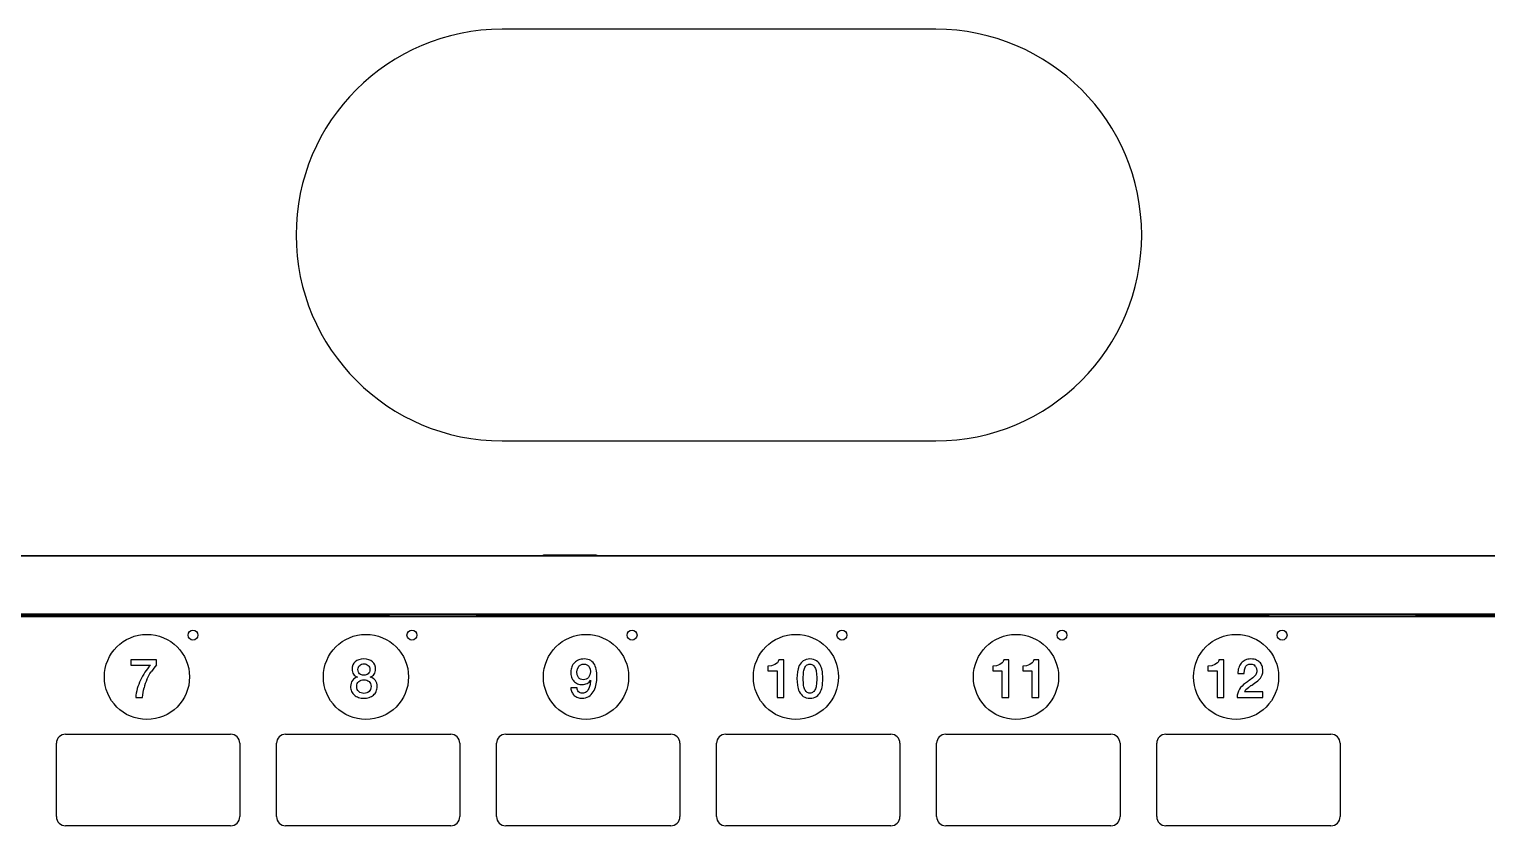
# Model space of a CAD drawing. Header units: millimetres. Extents: x -1589 to 88627, y 12943 to 76663.
# Drawn here: x 39589 to 40599, y 51439 to 51991 of the extents above; entities that cross this region are included whole.
import ezdxf

# ---------------------------------------------------------------- set-up
doc = ezdxf.new("R2010")
doc.units = ezdxf.units.MM
doc.header["$LTSCALE"] = 200
for name, color, linetype in [('7__ALL_ROUNDS', 7, 'Continuous'), ('8_ALL_COSMETICS', 7, 'Continuous'), ('ztemper', 7, 'Continuous')]:
    doc.layers.add(name, color=color, linetype=linetype)

# ---------------------------------------------------------------- blocks, each defined once
blk = doc.blocks.new('entry')
at = {"color": 7}
for p, q in [((-38.16, 36.49), (-68.2, 36.49)), ((-68.2, 7.96), (-38.16, 7.96)), ((-223.49, 0), (223.49, 0))]:
    blk.add_line(p, q, dxfattribs=at)
for centre, start, end in [((-68.2, 22.22), 90, 270), ((-38.16, 22.22), 270, 90)]:
    blk.add_arc(centre, 14.26, start, end, dxfattribs=at)
blk = doc.blocks.new('360 iPatch Cat6 24Port Panel')
at = {"color": 7, "linetype": 'Continuous', "lineweight": 25}
for p, q in [((108884.598, 33181.446), (108463.775, 33181.446)), ((108872.852, 33177.473), (108475.522, 33177.473)), ((108476.353, 33177.672), (108872.021, 33177.672)), ((108561.765, 33177.588), (108602.943, 33177.588)), ((108581.088, 33177.473), (108581.088, 33177.588)), ((108582.755, 33177.613), (108582.755, 33177.473)), ((108602.943, 33177.588), (108602.949, 33177.594)), ((108602.949, 33177.594), (108608.561, 33177.594)), ((108608.567, 33177.588), (108608.561, 33177.594)), ((108608.567, 33177.588), (108660.057, 33177.588)), ((108652.162, 33177.588), (108652.162, 33177.473)), ((108658.115, 33177.473), (108658.115, 33177.588)), ((108660.057, 33177.588), (108660.069, 33177.594)), ((108660.069, 33177.594), (108669.556, 33177.594)), ((108669.569, 33177.588), (108669.556, 33177.594)), ((108669.569, 33177.588), (108678.805, 33177.588))]:
    blk.add_line(p, q, dxfattribs=at)
at = {"ltscale": 2}
for centre, radius in [((108587.204, 33173.57), 2.764), ((108590.192, 33176.287), 0.323), ((108601.422, 33173.57), 2.764), ((108604.409, 33176.287), 0.323), ((108615.708, 33173.57), 2.764), ((108618.696, 33176.287), 0.323), ((108629.336, 33173.57), 2.764), ((108632.324, 33176.287), 0.323), ((108643.623, 33173.57), 2.764), ((108646.61, 33176.287), 0.323), ((108657.909, 33173.57), 2.764), ((108660.897, 33176.287), 0.323)]:
    blk.add_circle(centre, radius, dxfattribs=at)
at = {"layer": '7__ALL_ROUNDS', "color": 7, "linetype": 'Continuous', "lineweight": 25}
blk.add_line((108616.327, 33181.47), (108612.994, 33181.47), dxfattribs=at)
for centre, start, end in [((108612.994, 33180.756), 90, 97.88729), ((108616.327, 33180.756), 82.11271, 90)]:
    blk.add_arc(centre, 0.714, start, end, dxfattribs=at)
at = {"layer": '8_ALL_COSMETICS', "color": 7, "linetype": 'Continuous', "lineweight": 25}
for p, q in [((108586.151, 33174.686), (108586.151, 33174.328)), ((108587.828, 33174.686), (108586.151, 33174.686)), ((108586.151, 33174.328), (108587.429, 33174.328)), ((108587.828, 33174.353), (108587.828, 33174.686)), ((108615.151, 33174.09), (108615.237, 33174.251)), ((108615.891, 33174.248), (108615.968, 33174.09)), ((108627.756, 33174.301), (108627.51, 33174.279)), ((108627.51, 33174.279), (108627.51, 33173.964)), ((108627.97, 33174.369), (108627.756, 33174.301)), ((108628.135, 33174.496), (108627.97, 33174.369)), ((108628.55, 33174.686), (108628.225, 33174.686)), ((108628.55, 33172.234), (108628.55, 33174.686)), ((108642.354, 33174.301), (108642.109, 33174.279)), ((108642.109, 33174.279), (108642.109, 33173.964)), ((108642.569, 33174.369), (108642.354, 33174.301)), ((108642.733, 33174.496), (108642.569, 33174.369)), ((108643.149, 33174.686), (108642.824, 33174.686)), ((108643.149, 33172.234), (108643.149, 33174.686)), ((108644.301, 33174.301), (108644.056, 33174.279)), ((108644.056, 33174.279), (108644.056, 33173.964)), ((108644.516, 33174.369), (108644.301, 33174.301)), ((108644.68, 33174.496), (108644.516, 33174.369)), ((108645.096, 33174.686), (108644.77, 33174.686)), ((108645.096, 33172.234), (108645.096, 33174.686)), ((108656.328, 33174.301), (108656.083, 33174.279)), ((108656.083, 33174.279), (108656.083, 33173.964)), ((108656.542, 33174.369), (108656.328, 33174.301)), ((108656.707, 33174.496), (108656.542, 33174.369)), ((108657.123, 33174.686), (108656.797, 33174.686)), ((108657.123, 33172.234), (108657.123, 33174.686)), ((108658.45, 33174.031), (108658.52, 33174.223)), ((108659.181, 33174.247), (108659.241, 33174.108)), ((108659.658, 33173.982), (108659.618, 33174.23)), ((108615.119, 33173.901), (108615.151, 33174.09)), ((108615.137, 33173.705), (108615.119, 33173.901)), ((108615.211, 33173.543), (108615.137, 33173.705)), ((108615.955, 33173.706), (108615.867, 33173.541)), ((108615.991, 33173.901), (108615.955, 33173.706)), ((108615.968, 33174.09), (108615.991, 33173.901)), ((108616.004, 33173.365), (108615.97, 33173.089)), ((108627.51, 33173.964), (108628.113, 33173.964)), ((108628.113, 33173.964), (108628.113, 33172.234)), ((108629.43, 33173.894), (108629.398, 33173.46)), ((108629.398, 33173.46), (108629.429, 33173.026)), ((108629.475, 33174.101), (108629.43, 33173.894)), ((108629.797, 33173.46), (108629.818, 33173.821)), ((108629.818, 33173.096), (108629.797, 33173.46)), ((108630.672, 33173.821), (108630.693, 33173.46)), ((108630.693, 33173.46), (108630.673, 33173.096)), ((108631.057, 33173.894), (108631.012, 33174.101)), ((108631.093, 33173.46), (108631.057, 33173.894)), ((108631.058, 33173.026), (108631.093, 33173.46)), ((108642.109, 33173.964), (108642.712, 33173.964)), ((108642.712, 33173.964), (108642.712, 33172.234)), ((108644.056, 33173.964), (108644.658, 33173.964)), ((108644.658, 33173.964), (108644.658, 33172.234)), ((108656.083, 33173.964), (108656.685, 33173.964)), ((108656.685, 33173.964), (108656.685, 33172.234)), ((108658.026, 33173.789), (108658.426, 33173.789)), ((108658.426, 33173.789), (108658.45, 33174.031)), ((108659.006, 33173.51), (108658.768, 33173.331)), ((108659.184, 33173.713), (108659.006, 33173.51)), ((108659.112, 33173.155), (108659.314, 33173.314)), ((108659.241, 33174.108), (108659.258, 33173.968)), ((108659.314, 33173.314), (108659.489, 33173.496)), ((108659.489, 33173.496), (108659.612, 33173.716)), ((108615.128, 33172.854), (108614.729, 33172.854)), ((108615.97, 33173.089), (108615.89, 33172.816)), ((108659.655, 33172.592), (108658.461, 33172.592)), ((108658.551, 33172.743), (108658.707, 33172.881)), ((108658.903, 33173.014), (108659.112, 33173.155)), ((108659.655, 33172.234), (108659.655, 33172.592)), ((108586.477, 33172.234), (108586.914, 33172.234)), ((108628.113, 33172.234), (108628.55, 33172.234)), ((108642.712, 33172.234), (108643.149, 33172.234)), ((108644.658, 33172.234), (108645.096, 33172.234)), ((108656.685, 33172.234), (108657.123, 33172.234)), ((108657.981, 33172.234), (108659.655, 33172.234)), ((108581.921, 33169.853), (108592.636, 33169.853)), ((108596.208, 33169.853), (108606.922, 33169.853)), ((108610.494, 33169.853), (108621.209, 33169.853)), ((108624.78, 33169.853), (108635.495, 33169.853)), ((108639.066, 33169.853), (108649.781, 33169.853)), ((108653.353, 33169.853), (108664.067, 33169.853)), ((108581.326, 33164.496), (108581.326, 33169.258)), ((108593.231, 33169.258), (108593.231, 33164.496)), ((108595.612, 33164.496), (108595.612, 33169.258)), ((108607.518, 33169.258), (108607.518, 33164.496)), ((108609.899, 33164.496), (108609.899, 33169.258)), ((108621.804, 33169.258), (108621.804, 33164.496)), ((108624.185, 33164.496), (108624.185, 33169.258)), ((108636.09, 33169.258), (108636.09, 33164.496)), ((108638.471, 33164.496), (108638.471, 33169.258)), ((108650.376, 33169.258), (108650.376, 33164.496)), ((108652.757, 33164.496), (108652.757, 33169.258)), ((108664.663, 33169.258), (108664.663, 33164.496)), ((108592.636, 33163.901), (108581.921, 33163.901)), ((108606.922, 33163.901), (108596.208, 33163.901)), ((108621.209, 33163.901), (108610.494, 33163.901)), ((108635.495, 33163.901), (108624.78, 33163.901)), ((108649.781, 33163.901), (108639.066, 33163.901)), ((108664.067, 33163.901), (108653.353, 33163.901))]:
    blk.add_line(p, q, dxfattribs=at)
for centre, radius, start, end in [((108591.286, 33171.311), 4.605, 138.65969, 145.77506), ((108630.702, 33173.731), 1.281, 153.45744, 163.24379), ((108629.785, 33173.731), 1.281, 16.75621, 26.54256), ((108658.895, 33174.044), 0.35, 35.37138, 62.75014), ((108590.369, 33172.013), 3.461, 156.24343, 165.87948), ((108666.094, 33162.093), 13.416, 123.09866, 124.38043), ((108660.584, 33170.324), 3.172, 122.00242, 126.28162), ((108581.921, 33169.258), 0.595, 90, 180), ((108592.636, 33169.258), 0.595, 0, 90), ((108596.208, 33169.258), 0.595, 90, 180), ((108606.922, 33169.258), 0.595, 0, 90), ((108610.494, 33169.258), 0.595, 90, 180), ((108621.209, 33169.258), 0.595, 0, 90), ((108624.78, 33169.258), 0.595, 90, 180), ((108635.495, 33169.258), 0.595, 0, 90), ((108639.066, 33169.258), 0.595, 90, 180), ((108649.781, 33169.258), 0.595, 0, 90), ((108653.353, 33169.258), 0.595, 90, 180), ((108664.067, 33169.258), 0.595, 0, 90), ((108581.921, 33164.496), 0.595, 180, 270), ((108592.636, 33164.496), 0.595, 270, 0), ((108596.208, 33164.496), 0.595, 180, 270), ((108606.922, 33164.496), 0.595, 270, 0), ((108610.494, 33164.496), 0.595, 180, 270), ((108621.209, 33164.496), 0.595, 270, 0), ((108624.78, 33164.496), 0.595, 180, 270), ((108635.495, 33164.496), 0.595, 270, 0), ((108639.066, 33164.496), 0.595, 180, 270), ((108649.781, 33164.496), 0.595, 270, 0), ((108653.353, 33164.496), 0.595, 180, 270), ((108664.067, 33164.496), 0.595, 270, 0)]:
    blk.add_arc(centre, radius, start, end, dxfattribs=at)
for points in [[(108587.429, 33174.328), (108587.3, 33174.185), (108587.181, 33174.031), (108587.072, 33173.87)], [(108600.721, 33174.556), (108600.588, 33174.437), (108600.525, 33174.276), (108600.525, 33174.066)], [(108601.288, 33174.735), (108601.043, 33174.735), (108600.854, 33174.675), (108600.721, 33174.556)], [(108600.903, 33174.045), (108600.903, 33174.164), (108600.938, 33174.258), (108601.014, 33174.322)], [(108601.014, 33174.322), (108601.089, 33174.384), (108601.18, 33174.419), (108601.288, 33174.419)], [(108601.852, 33174.556), (108601.719, 33174.675), (108601.533, 33174.735), (108601.288, 33174.735)], [(108601.288, 33174.419), (108601.393, 33174.419), (108601.484, 33174.384), (108601.561, 33174.321)], [(108601.561, 33174.321), (108601.635, 33174.258), (108601.673, 33174.164), (108601.673, 33174.045)], [(108602.052, 33174.066), (108602.052, 33174.276), (108601.985, 33174.437), (108601.852, 33174.556)], [(108614.786, 33174.227), (108614.746, 33174.125), (108614.724, 33174.017), (108614.72, 33173.898)], [(108614.961, 33174.494), (108614.885, 33174.416), (108614.826, 33174.328), (108614.786, 33174.227)], [(108615.234, 33174.672), (108615.127, 33174.63), (108615.034, 33174.57), (108614.961, 33174.494)], [(108615.593, 33174.735), (108615.46, 33174.735), (108615.34, 33174.714), (108615.234, 33174.672)], [(108615.237, 33174.251), (108615.273, 33174.297), (108615.317, 33174.332), (108615.373, 33174.361)], [(108615.373, 33174.361), (108615.427, 33174.388), (108615.491, 33174.402), (108615.564, 33174.402)], [(108615.564, 33174.402), (108615.638, 33174.402), (108615.704, 33174.388), (108615.759, 33174.36)], [(108616.017, 33174.633), (108615.907, 33174.7), (108615.765, 33174.735), (108615.593, 33174.735)], [(108615.759, 33174.36), (108615.814, 33174.332), (108615.858, 33174.293), (108615.891, 33174.248)], [(108616.27, 33174.36), (108616.211, 33174.475), (108616.127, 33174.567), (108616.017, 33174.633)], [(108616.39, 33173.953), (108616.37, 33174.108), (108616.329, 33174.244), (108616.27, 33174.36)], [(108628.225, 33174.686), (108628.211, 33174.609), (108628.179, 33174.546), (108628.135, 33174.496)], [(108629.814, 33174.612), (108629.702, 33174.531), (108629.618, 33174.43), (108629.555, 33174.304)], [(108630.245, 33174.735), (108630.07, 33174.735), (108629.927, 33174.693), (108629.814, 33174.612)], [(108629.889, 33174.122), (108629.923, 33174.206), (108629.969, 33174.276), (108630.025, 33174.325)], [(108630.025, 33174.325), (108630.081, 33174.374), (108630.154, 33174.402), (108630.245, 33174.402)], [(108630.672, 33174.612), (108630.56, 33174.693), (108630.42, 33174.735), (108630.245, 33174.735)], [(108630.245, 33174.402), (108630.329, 33174.402), (108630.403, 33174.374), (108630.462, 33174.324)], [(108630.462, 33174.324), (108630.518, 33174.276), (108630.564, 33174.206), (108630.598, 33174.122)], [(108630.931, 33174.304), (108630.868, 33174.43), (108630.784, 33174.531), (108630.672, 33174.612)], [(108642.824, 33174.686), (108642.81, 33174.609), (108642.778, 33174.546), (108642.733, 33174.496)], [(108644.77, 33174.686), (108644.756, 33174.609), (108644.725, 33174.546), (108644.68, 33174.496)], [(108656.797, 33174.686), (108656.783, 33174.609), (108656.752, 33174.546), (108656.707, 33174.496)], [(108658.242, 33174.466), (108658.17, 33174.381), (108658.114, 33174.279), (108658.079, 33174.164)], [(108658.506, 33174.661), (108658.401, 33174.612), (108658.314, 33174.549), (108658.242, 33174.466)], [(108658.87, 33174.735), (108658.73, 33174.735), (108658.611, 33174.71), (108658.506, 33174.661)], [(108658.52, 33174.223), (108658.552, 33174.279), (108658.594, 33174.321), (108658.646, 33174.353)], [(108658.646, 33174.353), (108658.699, 33174.384), (108658.765, 33174.402), (108658.846, 33174.402)], [(108658.846, 33174.402), (108658.93, 33174.402), (108659, 33174.384), (108659.055, 33174.356)], [(108659.245, 33174.66), (108659.143, 33174.71), (108659.017, 33174.735), (108658.87, 33174.735)], [(108659.486, 33174.475), (108659.423, 33174.549), (108659.343, 33174.612), (108659.245, 33174.66)], [(108659.618, 33174.23), (108659.592, 33174.318), (108659.55, 33174.398), (108659.486, 33174.475)], [(108586.781, 33173.359), (108586.697, 33173.18), (108586.627, 33172.998), (108586.575, 33172.809)], [(108587.072, 33173.87), (108586.96, 33173.705), (108586.862, 33173.534), (108586.781, 33173.359)], [(108587.202, 33173.408), (108587.279, 33173.583), (108587.373, 33173.747), (108587.478, 33173.901)], [(108600.542, 33173.344), (108600.462, 33173.239), (108600.423, 33173.11), (108600.423, 33172.956)], [(108600.525, 33174.066), (108600.525, 33173.947), (108600.553, 33173.842), (108600.613, 33173.754)], [(108600.872, 33173.562), (108600.732, 33173.52), (108600.623, 33173.45), (108600.542, 33173.344)], [(108600.613, 33173.754), (108600.672, 33173.667), (108600.76, 33173.604), (108600.872, 33173.562)], [(108600.823, 33172.956), (108600.823, 33173.089), (108600.865, 33173.194), (108600.955, 33173.272)], [(108601.011, 33173.774), (108600.938, 33173.838), (108600.903, 33173.926), (108600.903, 33174.045)], [(108600.955, 33173.272), (108601.043, 33173.348), (108601.155, 33173.386), (108601.288, 33173.386)], [(108601.288, 33173.684), (108601.176, 33173.684), (108601.082, 33173.712), (108601.011, 33173.774)], [(108601.564, 33173.776), (108601.491, 33173.712), (108601.4, 33173.684), (108601.288, 33173.684)], [(108601.288, 33173.386), (108601.421, 33173.386), (108601.53, 33173.348), (108601.62, 33173.27)], [(108601.673, 33174.045), (108601.673, 33173.926), (108601.635, 33173.838), (108601.564, 33173.776)], [(108601.62, 33173.27), (108601.708, 33173.194), (108601.754, 33173.089), (108601.754, 33172.956)], [(108601.705, 33173.555), (108601.817, 33173.604), (108601.901, 33173.667), (108601.961, 33173.754)], [(108602.031, 33173.344), (108601.95, 33173.45), (108601.842, 33173.52), (108601.705, 33173.555)], [(108601.961, 33173.754), (108602.02, 33173.842), (108602.052, 33173.947), (108602.052, 33174.066)], [(108602.153, 33172.956), (108602.153, 33173.11), (108602.111, 33173.239), (108602.031, 33173.344)], [(108614.72, 33173.898), (108614.716, 33173.772), (108614.729, 33173.656), (108614.763, 33173.554)], [(108614.763, 33173.554), (108614.796, 33173.453), (108614.845, 33173.365), (108614.912, 33173.295)], [(108614.912, 33173.295), (108614.977, 33173.225), (108615.055, 33173.169), (108615.148, 33173.129)], [(108615.341, 33173.428), (108615.286, 33173.457), (108615.245, 33173.495), (108615.211, 33173.543)], [(108615.529, 33173.386), (108615.455, 33173.386), (108615.393, 33173.401), (108615.341, 33173.428)], [(108615.726, 33173.429), (108615.669, 33173.401), (108615.602, 33173.386), (108615.529, 33173.386)], [(108615.867, 33173.541), (108615.83, 33173.492), (108615.783, 33173.457), (108615.726, 33173.429)], [(108615.775, 33173.146), (108615.869, 33173.194), (108615.945, 33173.267), (108616.004, 33173.365)], [(108616.349, 33173.008), (108616.385, 33173.155), (108616.408, 33173.306), (108616.413, 33173.453)], [(108616.413, 33173.453), (108616.419, 33173.628), (108616.411, 33173.796), (108616.39, 33173.953)], [(108629.818, 33173.821), (108629.832, 33173.933), (108629.853, 33174.034), (108629.889, 33174.122)], [(108630.598, 33174.122), (108630.634, 33174.034), (108630.658, 33173.933), (108630.672, 33173.821)], [(108658.079, 33174.164), (108658.044, 33174.048), (108658.026, 33173.922), (108658.026, 33173.789)], [(108659.258, 33173.968), (108659.255, 33173.87), (108659.231, 33173.786), (108659.184, 33173.713)], [(108659.612, 33173.716), (108659.641, 33173.793), (108659.658, 33173.884), (108659.658, 33173.982)], [(108586.575, 33172.809), (108586.522, 33172.62), (108586.491, 33172.427), (108586.477, 33172.234)], [(108586.914, 33172.234), (108586.929, 33172.455), (108586.964, 33172.662), (108587.013, 33172.858)], [(108600.423, 33172.956), (108600.423, 33172.837), (108600.444, 33172.728), (108600.486, 33172.633)], [(108600.486, 33172.633), (108600.528, 33172.536), (108600.592, 33172.455), (108600.669, 33172.389)], [(108600.669, 33172.389), (108600.746, 33172.322), (108600.837, 33172.273), (108600.942, 33172.238)], [(108600.954, 33172.618), (108600.865, 33172.697), (108600.823, 33172.809), (108600.823, 33172.956)], [(108601.288, 33172.501), (108601.155, 33172.501), (108601.043, 33172.539), (108600.954, 33172.618)], [(108601.621, 33172.62), (108601.53, 33172.539), (108601.421, 33172.501), (108601.288, 33172.501)], [(108601.754, 33172.956), (108601.754, 33172.809), (108601.708, 33172.697), (108601.621, 33172.62)], [(108601.631, 33172.238), (108601.737, 33172.273), (108601.831, 33172.322), (108601.908, 33172.389)], [(108601.908, 33172.389), (108601.985, 33172.455), (108602.045, 33172.536), (108602.087, 33172.633)], [(108602.087, 33172.633), (108602.129, 33172.728), (108602.153, 33172.837), (108602.153, 33172.956)], [(108614.729, 33172.854), (108614.729, 33172.753), (108614.75, 33172.662), (108614.789, 33172.581)], [(108614.789, 33172.581), (108614.829, 33172.497), (108614.879, 33172.427), (108614.942, 33172.37)], [(108614.942, 33172.37), (108615.008, 33172.312), (108615.083, 33172.266), (108615.17, 33172.234)], [(108615.225, 33172.609), (108615.164, 33172.672), (108615.132, 33172.753), (108615.128, 33172.854)], [(108615.148, 33173.129), (108615.242, 33173.089), (108615.346, 33173.071), (108615.465, 33173.071)], [(108615.474, 33172.518), (108615.369, 33172.518), (108615.286, 33172.546), (108615.225, 33172.609)], [(108615.465, 33173.071), (108615.577, 33173.071), (108615.68, 33173.096), (108615.775, 33173.146)], [(108615.732, 33172.602), (108615.667, 33172.546), (108615.579, 33172.518), (108615.474, 33172.518)], [(108615.89, 33172.816), (108615.852, 33172.732), (108615.797, 33172.658), (108615.732, 33172.602)], [(108615.883, 33172.301), (108616.005, 33172.378), (108616.103, 33172.476), (108616.179, 33172.599)], [(108616.179, 33172.599), (108616.255, 33172.721), (108616.312, 33172.858), (108616.349, 33173.008)], [(108629.429, 33173.026), (108629.45, 33172.875), (108629.492, 33172.739), (108629.555, 33172.613)], [(108629.555, 33172.613), (108629.618, 33172.487), (108629.702, 33172.385), (108629.815, 33172.306)], [(108629.815, 33172.306), (108629.927, 33172.227), (108630.07, 33172.185), (108630.245, 33172.185)], [(108629.888, 33172.795), (108629.853, 33172.879), (108629.832, 33172.98), (108629.818, 33173.096)], [(108630.025, 33172.592), (108629.969, 33172.641), (108629.923, 33172.711), (108629.888, 33172.795)], [(108630.245, 33172.518), (108630.154, 33172.518), (108630.081, 33172.543), (108630.025, 33172.592)], [(108630.462, 33172.593), (108630.403, 33172.543), (108630.329, 33172.518), (108630.245, 33172.518)], [(108630.245, 33172.185), (108630.42, 33172.185), (108630.56, 33172.227), (108630.672, 33172.306)], [(108630.599, 33172.795), (108630.564, 33172.711), (108630.518, 33172.641), (108630.462, 33172.593)], [(108630.673, 33173.096), (108630.658, 33172.98), (108630.634, 33172.879), (108630.599, 33172.795)], [(108630.672, 33172.306), (108630.784, 33172.385), (108630.868, 33172.487), (108630.931, 33172.613)], [(108630.931, 33172.613), (108630.994, 33172.739), (108631.037, 33172.875), (108631.058, 33173.026)], [(108658.127, 33172.767), (108658.03, 33172.613), (108657.981, 33172.438), (108657.981, 33172.234)], [(108658.519, 33173.165), (108658.352, 33173.05), (108658.222, 33172.917), (108658.127, 33172.767)], [(108658.461, 33172.592), (108658.475, 33172.644), (108658.506, 33172.693), (108658.551, 33172.743)], [(108600.942, 33172.238), (108601.047, 33172.203), (108601.162, 33172.185), (108601.288, 33172.185)], [(108601.288, 33172.185), (108601.411, 33172.185), (108601.526, 33172.203), (108601.631, 33172.238)], [(108615.17, 33172.234), (108615.253, 33172.203), (108615.347, 33172.185), (108615.445, 33172.185)], [(108615.445, 33172.185), (108615.616, 33172.185), (108615.761, 33172.224), (108615.883, 33172.301)]]:
    blk.add_open_spline(points, degree=3, dxfattribs=at)

msp = doc.modelspace()

# ---------------------------------------------------------------- block references
at = {"ltscale": 2, "xscale": 10.66757734301063, "yscale": 10.66757734301063, "zscale": 10.66757734301063}
msp.add_blockref('360 iPatch Cat6 24Port Panel', (-1118691.6, -302339), dxfattribs=at)
at = {"layer": 'ztemper', "xscale": 10, "yscale": 10, "zscale": 10}
msp.add_blockref('entry', (40598.7, 51626.6), dxfattribs=at)

doc.saveas('drawing.dxf')
